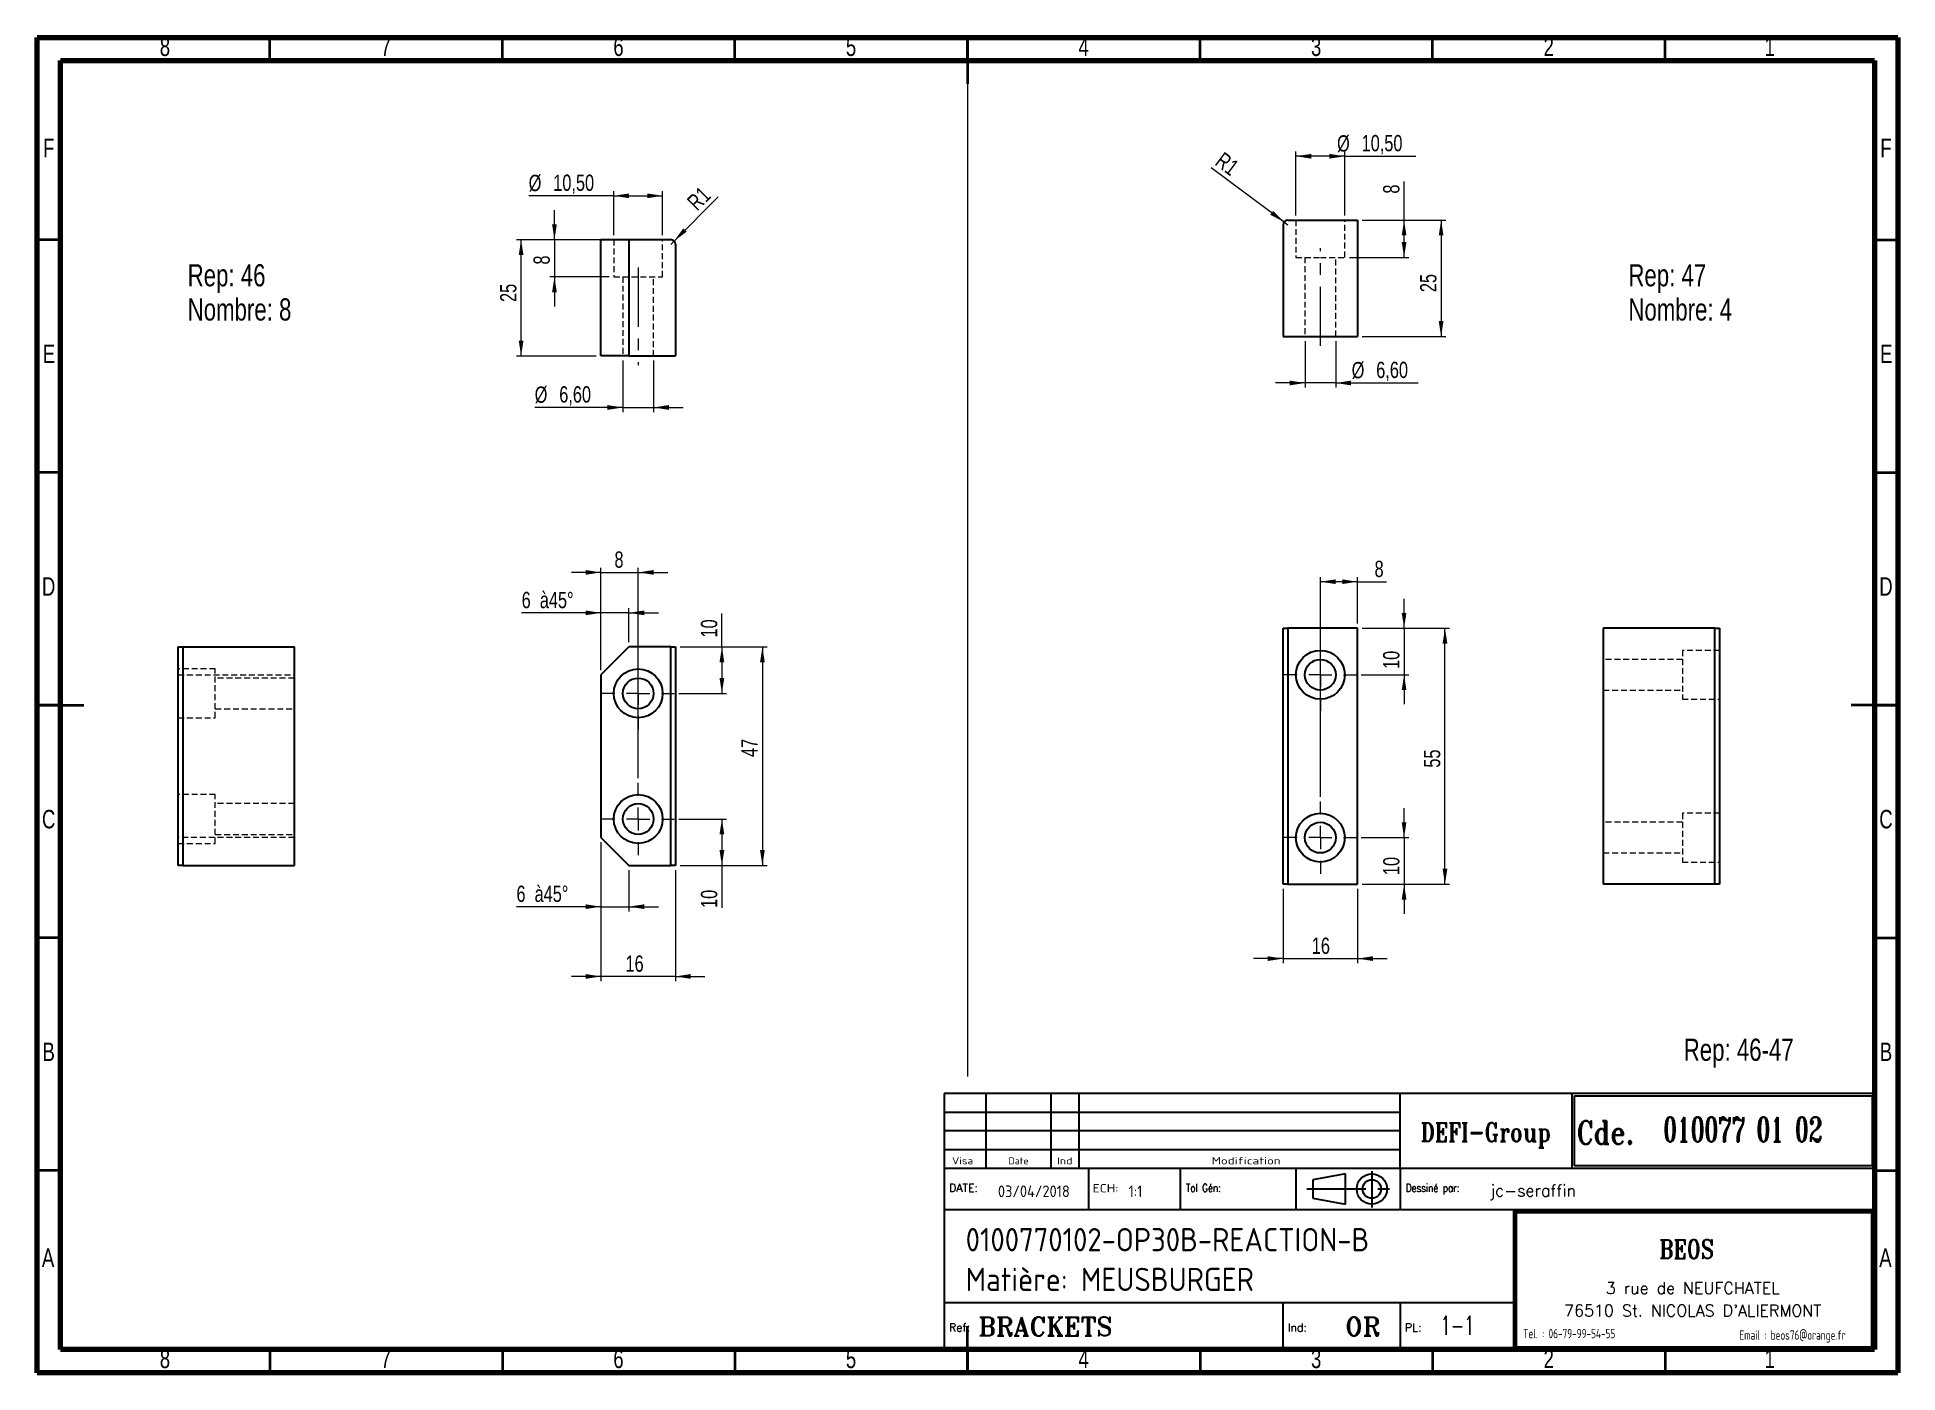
# Model space of a CAD drawing. Header units: millimetres. Extents: x 15 to 415, y 5 to 292.
import ezdxf

# ---------------------------------------------------------------- set-up
doc = ezdxf.new("R2010")
doc.units = ezdxf.units.MM
doc.linetypes.add('CENTERX2', pattern=[20.32, 12.7, -2.54, 2.54, -2.54])
doc.linetypes.add('HIDDEN', pattern=[1.905, 1.27, -0.635])
doc.layers.add('DIMENSIONS', color=176, linetype='Continuous')
doc.styles.add('SLDTEXTSTYLE0', font='TXT', dxfattribs={"width": 0.75})
doc.styles.add('SLDTEXTSTYLE1', font='ISOCP')
doc.styles.add('SLDTEXTSTYLE10', font='ISOCP', dxfattribs={"width": 1.147311})
doc.styles.add('SLDTEXTSTYLE11', font='ISOCP', dxfattribs={"width": 1.385904})
doc.styles.add('SLDTEXTSTYLE12', font='ISOCP', dxfattribs={"width": 1.246461})
doc.styles.add('SLDTEXTSTYLE13', font='ROMAND')
doc.styles.add('SLDTEXTSTYLE2', font='ROMANT', dxfattribs={"width": 0.8})
doc.styles.add('SLDTEXTSTYLE3', font='ISOCP', dxfattribs={"width": 0.8})
doc.styles.add('SLDTEXTSTYLE4', font='ROMANS', dxfattribs={"width": 0.8})
doc.styles.add('SLDTEXTSTYLE5', font='ROMANT')
doc.styles.add('SLDTEXTSTYLE6', font='ROMANS')
doc.styles.add('SLDTEXTSTYLE7', font='ROMANT', dxfattribs={"width": 0.65})
doc.styles.add('SLDTEXTSTYLE8', font='ISOCP', dxfattribs={"width": 1.446157})
doc.styles.add('SLDTEXTSTYLE9', font='ISOCP', dxfattribs={"width": 1.294402})
doc.dimstyles.new('SLDDIMSTYLE0', dxfattribs={"dimtxt": 3.5, "dimasz": 3.302, "dimexe": 0, "dimexo": 0.0625, "dimgap": 0.875, "dimtad": 1, "dimrnd": 1e-09, "dimzin": 12, "dimdsep": 46, "dimtxsty": 'SLDTEXTSTYLE0', "dimsah": 1, "dimcen": 0.09, "dimadec": 0, "dimazin": 3, "dimtfac": 1, "dimtofl": 0, "dimtmove": 0, "dimatfit": 3, "dimfxl": 1, "dimfrac": 2, "dimtolj": 1, "dimtzin": 12, "dimarcsym": 0})
doc.dimstyles.new('SLDDIMSTYLE1', dxfattribs={"dimtxt": 3.5, "dimasz": 3.302, "dimexe": 0, "dimexo": 0.0625, "dimgap": 0.875, "dimtad": 1, "dimrnd": 1e-09, "dimzin": 12, "dimdsep": 46, "dimtxsty": 'SLDTEXTSTYLE0', "dimsah": 1, "dimcen": 0.09, "dimadec": 0, "dimazin": 3, "dimtfac": 1, "dimtmove": 0, "dimatfit": 0, "dimfxl": 1, "dimfrac": 2, "dimtolj": 1, "dimtzin": 12, "dimarcsym": 0})
doc.dimstyles.new('SLDDIMSTYLE2', dxfattribs={"dimtxt": 3.5, "dimasz": 3.302, "dimexe": 0, "dimexo": 0.0625, "dimgap": 0.875, "dimtad": 1, "dimrnd": 1e-09, "dimzin": 12, "dimdsep": 46, "dimtxsty": 'SLDTEXTSTYLE0', "dimsah": 1, "dimcen": 0, "dimadec": 0, "dimazin": 3, "dimtfac": 1, "dimtofl": 0, "dimtmove": 0, "dimatfit": 3, "dimfxl": 1, "dimfrac": 2, "dimtolj": 1, "dimtzin": 12, "dimarcsym": 0})

# ---------------------------------------------------------------- blocks, each defined once
blk = doc.blocks.new('SW_NOTE_0')
at = {"color": 0, "linetype": 'Continuous', "lineweight": 0, "char_height": 4.763, "attachment_point": 1, "style": 'SLDTEXTSTYLE0'}
for s, insert in [('Rep: 47', (0, 6.14)), ('Nombre: 4', (0, -1.21))]:
    blk.add_mtext(s, dxfattribs=dict(at, insert=insert))
blk = doc.blocks.new('SW_NOTE_1')
at = {"color": 0, "linetype": 'Continuous', "lineweight": 0, "char_height": 4.763, "attachment_point": 1, "style": 'SLDTEXTSTYLE0'}
for s, insert in [('Rep: 46', (0, 6.14)), ('Nombre: 8', (0, -1.21))]:
    blk.add_mtext(s, dxfattribs=dict(at, insert=insert))
blk = doc.blocks.new('_D')
at = {"color": 7, "linetype": 'Continuous', "lineweight": 18}
for p, q in [((162.2, 161.01), (162.2, 168.19)), ((153.2, 161.01), (163.2, 161.01)), ((162.2, 161.01), (162.2, 151.01)), ((152.95, 151.01), (163.2, 151.01))]:
    blk.add_line(p, q, dxfattribs=at)
for points in [[(162.2, 161.01), (161.69, 157.71), (162.71, 157.71)], [(162.2, 151.01), (162.71, 154.32), (161.69, 154.32)]]:
    blk.add_solid(points, dxfattribs=at)
at = {"color": 7, "linetype": 'Continuous', "lineweight": 18, "insert": (157.69, 163.02), "char_height": 3.5, "attachment_point": 1, "rotation": 90, "style": 'SLDTEXTSTYLE0'}
blk.add_mtext('10', dxfattribs=at)
blk = doc.blocks.new('_D_1')
at = {"color": 7, "linetype": 'Continuous', "lineweight": 18}
for p, q in [((153.2, 161.01), (171.91, 161.01)), ((170.91, 161.01), (170.91, 114.01)), ((153.2, 114.01), (171.91, 114.01))]:
    blk.add_line(p, q, dxfattribs=at)
for points in [[(170.91, 161.01), (170.4, 157.71), (171.41, 157.71)], [(170.91, 114.01), (171.41, 117.32), (170.4, 117.32)]]:
    blk.add_solid(points, dxfattribs=at)
at = {"color": 7, "linetype": 'Continuous', "lineweight": 18, "insert": (166.39, 137.33), "char_height": 3.5, "attachment_point": 1, "rotation": 90, "style": 'SLDTEXTSTYLE0'}
blk.add_mtext('47', dxfattribs=at)
blk = doc.blocks.new('_D_2')
at = {"color": 7, "linetype": 'Continuous', "lineweight": 18}
for p, q in [((152.95, 124.01), (163.2, 124.01)), ((162.2, 124.01), (162.2, 114.01)), ((153.2, 114.01), (163.2, 114.01)), ((162.2, 114.01), (162.2, 104.9))]:
    blk.add_line(p, q, dxfattribs=at)
for points in [[(162.2, 124.01), (161.69, 120.71), (162.71, 120.71)], [(162.2, 114.01), (162.71, 117.32), (161.69, 117.32)]]:
    blk.add_solid(points, dxfattribs=at)
at = {"color": 7, "linetype": 'Continuous', "lineweight": 18, "insert": (157.69, 104.9), "char_height": 3.5, "attachment_point": 1, "rotation": 90, "style": 'SLDTEXTSTYLE0'}
blk.add_mtext('10', dxfattribs=at)
blk = doc.blocks.new('_D_3')
at = {"color": 7, "linetype": 'Continuous', "lineweight": 18}
for p, q in [((136.2, 168.32), (119.15, 168.32)), ((136.2, 156.01), (136.2, 169.32)), ((142.2, 168.32), (136.2, 168.32)), ((142.2, 162.01), (142.2, 169.32)), ((142.2, 168.32), (148.55, 168.32))]:
    blk.add_line(p, q, dxfattribs=at)
for points in [[(136.2, 168.32), (132.9, 168.83), (132.9, 167.81)], [(142.2, 168.32), (145.5, 167.81), (145.5, 168.83)]]:
    blk.add_solid(points, dxfattribs=at)
at = {"color": 7, "linetype": 'Continuous', "lineweight": 18, "char_height": 3.5, "attachment_point": 1, "style": 'SLDTEXTSTYLE0'}
for s, insert in [('6', (119.15, 172.83)), ('à45°', (123.05, 172.83))]:
    blk.add_mtext(s, dxfattribs=dict(at, insert=insert))
blk = doc.blocks.new('_D_4')
at = {"color": 7, "linetype": 'Continuous', "lineweight": 18}
for p, q in [((136.2, 119.01), (136.2, 104.17)), ((142.2, 113.01), (142.2, 104.17)), ((136.2, 105.17), (118.03, 105.17)), ((136.2, 105.17), (142.2, 105.17)), ((142.2, 105.17), (148.55, 105.17))]:
    blk.add_line(p, q, dxfattribs=at)
for points in [[(136.2, 105.17), (132.9, 105.68), (132.9, 104.67)], [(142.2, 105.17), (145.5, 104.67), (145.5, 105.68)]]:
    blk.add_solid(points, dxfattribs=at)
at = {"color": 7, "linetype": 'Continuous', "lineweight": 18, "char_height": 3.5, "attachment_point": 1, "style": 'SLDTEXTSTYLE0'}
for s, insert in [('6', (118.03, 109.69)), ('à45°', (121.93, 109.69))]:
    blk.add_mtext(s, dxfattribs=dict(at, insert=insert))
blk = doc.blocks.new('_D_5')
at = {"color": 7, "linetype": 'Continuous', "lineweight": 18}
for p, q in [((136.2, 177.01), (129.85, 177.01)), ((136.2, 156.01), (136.2, 178.01)), ((136.2, 177.01), (144.2, 177.01)), ((144.2, 132.76), (144.2, 178.01)), ((144.2, 177.01), (150.55, 177.01))]:
    blk.add_line(p, q, dxfattribs=at)
for points in [[(136.2, 177.01), (132.9, 177.52), (132.9, 176.51)], [(144.2, 177.01), (147.5, 176.51), (147.5, 177.52)]]:
    blk.add_solid(points, dxfattribs=at)
at = {"color": 7, "linetype": 'Continuous', "lineweight": 18, "insert": (139.1, 181.52), "char_height": 3.5, "attachment_point": 1, "style": 'SLDTEXTSTYLE0'}
blk.add_mtext('8', dxfattribs=at)
blk = doc.blocks.new('_D_6')
at = {"color": 7, "linetype": 'Continuous', "lineweight": 18}
for p, q in [((136.2, 119.01), (136.2, 89.18)), ((152.2, 113.01), (152.2, 89.18)), ((136.2, 90.18), (129.85, 90.18)), ((152.2, 90.18), (136.2, 90.18)), ((152.2, 90.18), (158.55, 90.18))]:
    blk.add_line(p, q, dxfattribs=at)
for points in [[(136.2, 90.18), (132.9, 90.69), (132.9, 89.67)], [(152.2, 90.18), (155.5, 89.67), (155.5, 90.69)]]:
    blk.add_solid(points, dxfattribs=at)
at = {"color": 7, "linetype": 'Continuous', "lineweight": 18, "insert": (141.48, 94.69), "char_height": 3.5, "attachment_point": 1, "style": 'SLDTEXTSTYLE0'}
blk.add_mtext('16', dxfattribs=at)
blk = doc.blocks.new('SW_CENTERMARKSYMBOL_0')
at = {"color": 0, "linetype": 'Continuous', "lineweight": 0}
for p, q in [((0, 5), (0, 7.75)), ((-5, 0), (-7.75, 0)), ((0, 0), (-2.5, 0)), ((0, 0), (0, 2.5)), ((0, 0), (0, -2.5)), ((0, 0), (2.5, 0)), ((5, 0), (7.75, 0)), ((0, -5), (0, -7.75))]:
    blk.add_line(p, q, dxfattribs=at)
blk = doc.blocks.new('SW_CENTERMARKSYMBOL_1')
at = {"color": 0, "linetype": 'Continuous', "lineweight": 0}
for p, q in [((0, 5), (0, 7.75)), ((-5, 0), (-7.75, 0)), ((0, 0), (-2.5, 0)), ((0, 0), (0, 2.5)), ((0, 0), (0, -2.5)), ((0, 0), (2.5, 0)), ((5, 0), (7.75, 0)), ((0, -5), (0, -7.75))]:
    blk.add_line(p, q, dxfattribs=at)
blk = doc.blocks.new('_D_7')
at = {"color": 7, "linetype": 'Continuous', "lineweight": 18}
for q in [(161.39, 257.71), (151.2, 247.52)]:
    blk.add_line((151.91, 248.23), q, dxfattribs=at)
blk.add_solid([(151.91, 248.23), (154.6, 250.21), (153.89, 250.93)], dxfattribs=at)
at = {"color": 7, "linetype": 'Continuous', "lineweight": 18, "insert": (154.42, 257.02), "char_height": 3.5, "attachment_point": 1, "rotation": 45, "style": 'SLDTEXTSTYLE0'}
blk.add_mtext('R1', dxfattribs=at)
blk = doc.blocks.new('_D_8')
at = {"color": 7, "linetype": 'Continuous', "lineweight": 18}
for p, q in [((126.2, 248.52), (126.2, 254.87)), ((137.95, 248.52), (125.2, 248.52)), ((126.2, 248.52), (126.2, 240.52)), ((137.95, 240.52), (125.2, 240.52)), ((126.2, 240.52), (126.2, 234.17))]:
    blk.add_line(p, q, dxfattribs=at)
for points in [[(126.2, 248.52), (126.71, 251.83), (125.69, 251.83)], [(126.2, 240.52), (125.69, 237.22), (126.71, 237.22)]]:
    blk.add_solid(points, dxfattribs=at)
at = {"color": 7, "linetype": 'Continuous', "lineweight": 18, "insert": (121.69, 243.17), "char_height": 3.5, "attachment_point": 1, "rotation": 90, "style": 'SLDTEXTSTYLE0'}
blk.add_mtext('8', dxfattribs=at)
blk = doc.blocks.new('_D_9')
at = {"color": 7, "linetype": 'Continuous', "lineweight": 18}
for p, q in [((138.95, 257.95), (120.66, 257.95)), ((138.95, 249.52), (138.95, 258.95)), ((138.95, 257.95), (149.45, 257.95)), ((149.45, 249.52), (149.45, 258.95))]:
    blk.add_line(p, q, dxfattribs=at)
for points in [[(138.95, 257.95), (142.25, 257.44), (142.25, 258.46)], [(149.45, 257.95), (146.15, 258.46), (146.15, 257.44)]]:
    blk.add_solid(points, dxfattribs=at)
at = {"color": 7, "linetype": 'Continuous', "lineweight": 18, "char_height": 3.5, "attachment_point": 1, "style": 'SLDTEXTSTYLE0'}
for s, insert in [('%%c', (120.66, 262.46)), ('10,50', (125.94, 262.51))]:
    blk.add_mtext(s, dxfattribs=dict(at, insert=insert))
blk = doc.blocks.new('_D_10')
at = {"color": 7, "linetype": 'Continuous', "lineweight": 18}
for p, q in [((140.9, 222.52), (140.9, 211.46)), ((147.5, 222.52), (147.5, 211.46)), ((140.9, 212.46), (121.95, 212.46)), ((140.9, 212.46), (147.5, 212.46)), ((147.5, 212.46), (153.85, 212.46))]:
    blk.add_line(p, q, dxfattribs=at)
for points in [[(140.9, 212.46), (137.6, 212.97), (137.6, 211.95)], [(147.5, 212.46), (150.8, 211.95), (150.8, 212.97)]]:
    blk.add_solid(points, dxfattribs=at)
at = {"color": 7, "linetype": 'Continuous', "lineweight": 18, "char_height": 3.5, "attachment_point": 1, "style": 'SLDTEXTSTYLE0'}
for s, insert in [('%%c', (121.95, 216.97)), ('6,60', (127.23, 217.02))]:
    blk.add_mtext(s, dxfattribs=dict(at, insert=insert))
blk = doc.blocks.new('_D_11')
at = {"color": 7, "linetype": 'Continuous', "lineweight": 18}
for p, q in [((135.2, 248.52), (118.03, 248.52)), ((119.03, 223.52), (119.03, 248.52)), ((135.2, 223.52), (118.03, 223.52))]:
    blk.add_line(p, q, dxfattribs=at)
for points in [[(119.03, 248.52), (118.52, 245.22), (119.54, 245.22)], [(119.03, 223.52), (119.54, 226.83), (118.52, 226.83)]]:
    blk.add_solid(points, dxfattribs=at)
at = {"color": 7, "linetype": 'Continuous', "lineweight": 18, "insert": (114.52, 235.13), "char_height": 3.5, "attachment_point": 1, "rotation": 90, "style": 'SLDTEXTSTYLE0'}
blk.add_mtext('25', dxfattribs=at)
blk = doc.blocks.new('_D_12')
at = {"color": 7, "linetype": 'Continuous', "lineweight": 18}
for p, q in [((299.86, 165.01), (318.65, 165.01)), ((317.65, 110.01), (317.65, 165.01)), ((299.86, 110.01), (318.65, 110.01))]:
    blk.add_line(p, q, dxfattribs=at)
for points in [[(317.65, 165.01), (317.14, 161.71), (318.16, 161.71)], [(317.65, 110.01), (318.16, 113.32), (317.14, 113.32)]]:
    blk.add_solid(points, dxfattribs=at)
at = {"color": 7, "linetype": 'Continuous', "lineweight": 18, "insert": (313.14, 135.05), "char_height": 3.5, "attachment_point": 1, "rotation": 90, "style": 'SLDTEXTSTYLE0'}
blk.add_mtext('55', dxfattribs=at)
blk = doc.blocks.new('_D_13')
at = {"color": 7, "linetype": 'Continuous', "lineweight": 18}
for p, q in [((308.86, 165.01), (308.86, 171.36)), ((299.86, 165.01), (309.86, 165.01)), ((308.86, 165.01), (308.86, 155.01)), ((299.61, 155.01), (309.86, 155.01)), ((308.86, 155.01), (308.86, 148.66))]:
    blk.add_line(p, q, dxfattribs=at)
for points in [[(308.86, 165.01), (309.37, 168.32), (308.35, 168.32)], [(308.86, 155.01), (308.35, 151.71), (309.37, 151.71)]]:
    blk.add_solid(points, dxfattribs=at)
at = {"color": 7, "linetype": 'Continuous', "lineweight": 18, "insert": (304.35, 156.26), "char_height": 3.5, "attachment_point": 1, "rotation": 90, "style": 'SLDTEXTSTYLE0'}
blk.add_mtext('10', dxfattribs=at)
blk = doc.blocks.new('_D_14')
at = {"color": 7, "linetype": 'Continuous', "lineweight": 18}
for p, q in [((308.86, 120.01), (308.86, 126.36)), ((299.61, 120.01), (309.86, 120.01)), ((308.86, 120.01), (308.86, 110.01)), ((299.86, 110.01), (309.86, 110.01)), ((308.86, 110.01), (308.86, 103.66))]:
    blk.add_line(p, q, dxfattribs=at)
for points in [[(308.86, 120.01), (309.37, 123.32), (308.35, 123.32)], [(308.86, 110.01), (308.35, 106.71), (309.37, 106.71)]]:
    blk.add_solid(points, dxfattribs=at)
at = {"color": 7, "linetype": 'Continuous', "lineweight": 18, "insert": (304.35, 111.96), "char_height": 3.5, "attachment_point": 1, "rotation": 90, "style": 'SLDTEXTSTYLE0'}
blk.add_mtext('10', dxfattribs=at)
blk = doc.blocks.new('_D_15')
at = {"color": 7, "linetype": 'Continuous', "lineweight": 18}
for p, q in [((290.86, 128.76), (290.86, 176.01)), ((298.86, 166.01), (298.86, 176.01)), ((298.86, 175.01), (290.86, 175.01)), ((298.86, 175.01), (305.09, 175.01))]:
    blk.add_line(p, q, dxfattribs=at)
for points in [[(290.86, 175.01), (294.16, 174.51), (294.16, 175.52)], [(298.86, 175.01), (295.56, 175.52), (295.56, 174.51)]]:
    blk.add_solid(points, dxfattribs=at)
at = {"color": 7, "linetype": 'Continuous', "lineweight": 18, "insert": (302.51, 179.52), "char_height": 3.5, "attachment_point": 1, "style": 'SLDTEXTSTYLE0'}
blk.add_mtext('8', dxfattribs=at)
blk = doc.blocks.new('_D_16')
at = {"color": 7, "linetype": 'Continuous', "lineweight": 18}
for p, q in [((282.86, 109.01), (282.86, 93.01)), ((298.86, 109.01), (298.86, 93.01)), ((282.86, 94.01), (276.51, 94.01)), ((282.86, 94.01), (298.86, 94.01)), ((298.86, 94.01), (305.21, 94.01))]:
    blk.add_line(p, q, dxfattribs=at)
for points in [[(282.86, 94.01), (279.56, 94.52), (279.56, 93.51)], [(298.86, 94.01), (302.16, 93.51), (302.16, 94.52)]]:
    blk.add_solid(points, dxfattribs=at)
at = {"color": 7, "linetype": 'Continuous', "lineweight": 18, "insert": (289.02, 98.52), "char_height": 3.5, "attachment_point": 1, "style": 'SLDTEXTSTYLE0'}
blk.add_mtext('16', dxfattribs=at)
blk = doc.blocks.new('SW_CENTERMARKSYMBOL_2')
at = {"color": 0, "linetype": 'Continuous', "lineweight": 0}
for p, q in [((0, 5), (0, 7.75)), ((-5, 0), (-7.75, 0)), ((0, 0), (-2.5, 0)), ((0, 0), (0, 2.5)), ((0, 0), (0, -2.5)), ((0, 0), (2.5, 0)), ((5, 0), (7.75, 0)), ((0, -5), (0, -7.75))]:
    blk.add_line(p, q, dxfattribs=at)
blk = doc.blocks.new('SW_CENTERMARKSYMBOL_3')
at = {"color": 0, "linetype": 'Continuous', "lineweight": 0}
for p, q in [((0, 5), (0, 7.75)), ((-5, 0), (-7.75, 0)), ((0, 0), (-2.5, 0)), ((0, 0), (0, 2.5)), ((0, 0), (0, -2.5)), ((0, 0), (2.5, 0)), ((5, 0), (7.75, 0)), ((0, -5), (0, -7.75))]:
    blk.add_line(p, q, dxfattribs=at)
blk = doc.blocks.new('_D_17')
at = {"color": 7, "linetype": 'Continuous', "lineweight": 18}
for q in [(267.4, 263.97), (283.86, 251.72)]:
    blk.add_line((283.06, 252.32), q, dxfattribs=at)
blk.add_solid([(283.06, 252.32), (280.71, 254.7), (280.1, 253.88)], dxfattribs=at)
at = {"color": 7, "linetype": 'Continuous', "lineweight": 18, "insert": (270.08, 267.56), "char_height": 3.5, "attachment_point": 1, "rotation": 323.3375, "style": 'SLDTEXTSTYLE0'}
blk.add_mtext('R1', dxfattribs=at)
blk = doc.blocks.new('_D_18')
at = {"color": 7, "linetype": 'Continuous', "lineweight": 18}
for p, q in [((308.86, 252.72), (308.86, 261)), ((299.86, 252.72), (309.86, 252.72)), ((308.86, 244.72), (308.86, 252.72)), ((297.11, 244.72), (309.86, 244.72))]:
    blk.add_line(p, q, dxfattribs=at)
for points in [[(308.86, 252.72), (308.35, 249.42), (309.37, 249.42)], [(308.86, 244.72), (309.37, 248.02), (308.35, 248.02)]]:
    blk.add_solid(points, dxfattribs=at)
at = {"color": 7, "linetype": 'Continuous', "lineweight": 18, "insert": (304.35, 258.42), "char_height": 3.5, "attachment_point": 1, "rotation": 90, "style": 'SLDTEXTSTYLE0'}
blk.add_mtext('8', dxfattribs=at)
blk = doc.blocks.new('_D_19')
at = {"color": 7, "linetype": 'Continuous', "lineweight": 18}
for p, q in [((299.86, 252.72), (317.82, 252.72)), ((316.82, 252.72), (316.82, 227.72)), ((299.86, 227.72), (317.82, 227.72))]:
    blk.add_line(p, q, dxfattribs=at)
for points in [[(316.82, 252.72), (316.31, 249.42), (317.33, 249.42)], [(316.82, 227.72), (317.33, 231.02), (316.31, 231.02)]]:
    blk.add_solid(points, dxfattribs=at)
at = {"color": 7, "linetype": 'Continuous', "lineweight": 18, "insert": (312.31, 237.25), "char_height": 3.5, "attachment_point": 1, "rotation": 90, "style": 'SLDTEXTSTYLE0'}
blk.add_mtext('25', dxfattribs=at)
blk = doc.blocks.new('_D_20')
at = {"color": 7, "linetype": 'Continuous', "lineweight": 18}
for p, q in [((285.61, 253.72), (285.61, 267.45)), ((296.11, 266.45), (285.61, 266.45)), ((296.11, 253.72), (296.11, 267.45)), ((296.11, 266.45), (311.37, 266.45))]:
    blk.add_line(p, q, dxfattribs=at)
for points in [[(285.61, 266.45), (288.91, 265.94), (288.91, 266.96)], [(296.11, 266.45), (292.81, 266.96), (292.81, 265.94)]]:
    blk.add_solid(points, dxfattribs=at)
at = {"color": 7, "linetype": 'Continuous', "lineweight": 18, "char_height": 3.5, "attachment_point": 1, "style": 'SLDTEXTSTYLE0'}
for s, insert in [('%%c', (294.45, 270.96)), ('10,50', (299.73, 271.02))]:
    blk.add_mtext(s, dxfattribs=dict(at, insert=insert))
blk = doc.blocks.new('_D_21')
at = {"color": 7, "linetype": 'Continuous', "lineweight": 18}
for p, q in [((287.56, 226.72), (287.56, 216.72)), ((294.16, 226.72), (294.16, 216.72)), ((287.56, 217.72), (281.21, 217.72)), ((294.16, 217.72), (287.56, 217.72)), ((294.16, 217.72), (311.92, 217.72))]:
    blk.add_line(p, q, dxfattribs=at)
for points in [[(287.56, 217.72), (284.26, 218.23), (284.26, 217.21)], [(294.16, 217.72), (297.46, 217.21), (297.46, 218.23)]]:
    blk.add_solid(points, dxfattribs=at)
at = {"color": 7, "linetype": 'Continuous', "lineweight": 18, "char_height": 3.5, "attachment_point": 1, "style": 'SLDTEXTSTYLE0'}
for s, insert in [('%%c', (297.59, 222.23)), ('6,60', (302.87, 222.29))]:
    blk.add_mtext(s, dxfattribs=dict(at, insert=insert))

msp = doc.modelspace()

# ---------------------------------------------------------------- linework, layer by layer
at = {"color": 7, "linetype": 'Continuous', "lineweight": 70}
for p, q in [((15, 5), (15, 292)), ((15, 292), (415, 292)), ((415, 292), (415, 5)), ((20, 10), (20, 287)), ((20, 287), (410, 287)), ((410, 287), (410, 10)), ((410, 10), (20, 10)), ((415, 5), (15, 5))]:
    msp.add_line(p, q, dxfattribs=at)
at = {"color": 7, "linetype": 'Continuous', "lineweight": 35}
for p, q in [((65, 287), (65, 292)), ((115, 287), (115, 292)), ((165, 287), (165, 292)), ((215, 292), (215, 282)), ((215, 287), (215, 292)), ((265, 287), (265, 292)), ((315, 287), (315, 292)), ((365, 287), (365, 292)), ((20, 248.5), (15, 248.5)), ((410, 248.5), (415, 248.5)), ((20, 198.5), (15, 198.5)), ((410, 198.5), (415, 198.5)), ((15, 148.5), (25, 148.5)), ((20, 148.5), (15, 148.5)), ((415, 148.5), (405, 148.5)), ((410, 148.5), (415, 148.5)), ((20, 98.5), (15, 98.5)), ((410, 98.5), (415, 98.5)), ((20, 48.5), (15, 48.5)), ((410, 48.5), (415, 48.5)), ((215, 5), (215, 15)), ((65, 10), (65, 5)), ((115, 10), (115, 5)), ((165, 10), (165, 5)), ((215, 10), (215, 5)), ((265, 10), (265, 5)), ((315, 10), (315, 5)), ((365, 10), (365, 5))]:
    msp.add_line(p, q, dxfattribs=at)
at = {"color": 7, "linetype": 'Continuous', "lineweight": 18}
msp.add_line((215, 282), (215, 68.654), dxfattribs=at)
at = {"color": 7, "linetype": 'Continuous', "lineweight": 25}
for p, q in [((283.858, 252.721), (298.858, 252.721)), ((298.858, 252.721), (298.858, 227.721)), ((136.203, 223.524), (136.203, 248.524)), ((136.203, 248.524), (142.203, 248.524)), ((142.203, 248.524), (142.203, 223.524)), ((142.203, 248.524), (151.203, 248.524)), ((282.858, 251.721), (282.858, 227.721)), ((152.203, 247.524), (152.203, 223.524)), ((282.858, 227.721), (298.858, 227.721)), ((142.203, 223.524), (136.203, 223.524)), ((142.203, 223.524), (152.203, 223.524)), ((282.858, 110.013), (282.858, 165.013)), ((282.858, 165.013), (283.858, 165.013)), ((283.858, 165.013), (283.858, 110.013)), ((298.858, 165.013), (283.858, 165.013)), ((298.858, 110.013), (298.858, 165.013)), ((351.686, 165.013), (351.686, 110.013)), ((375.686, 165.013), (351.686, 165.013)), ((375.686, 110.013), (375.686, 165.013)), ((375.686, 165.013), (376.686, 165.013)), ((376.686, 165.013), (376.686, 110.013)), ((45.289, 114.013), (45.289, 161.013)), ((45.289, 161.013), (46.289, 161.013)), ((46.289, 161.013), (46.289, 114.013)), ((46.289, 161.013), (70.289, 161.013)), ((70.289, 114.013), (70.289, 161.013)), ((142.203, 161.013), (136.203, 155.013)), ((151.203, 161.013), (142.203, 161.013)), ((151.203, 114.013), (151.203, 161.013)), ((151.203, 161.013), (152.203, 161.013)), ((152.203, 161.013), (152.203, 114.013)), ((136.203, 155.013), (136.203, 120.013)), ((136.203, 120.013), (142.203, 114.013)), ((46.289, 114.013), (45.289, 114.013)), ((46.289, 114.013), (70.289, 114.013)), ((142.203, 114.013), (151.203, 114.013)), ((152.203, 114.013), (151.203, 114.013)), ((283.858, 110.013), (282.858, 110.013)), ((283.858, 110.013), (298.858, 110.013)), ((375.686, 110.013), (351.686, 110.013)), ((376.686, 110.013), (375.686, 110.013))]:
    msp.add_line(p, q, dxfattribs=at)
at = {"color": 7, "linetype": 'HIDDEN', "lineweight": 18}
for p, q in [((285.608, 252.721), (285.608, 244.721)), ((296.108, 244.721), (296.108, 252.721)), ((138.953, 248.524), (138.953, 240.524)), ((149.453, 240.524), (149.453, 248.524)), ((285.608, 244.721), (290.858, 244.721)), ((287.558, 244.721), (287.558, 227.721)), ((290.858, 244.721), (296.108, 244.721)), ((294.158, 227.721), (294.158, 244.721)), ((138.953, 240.524), (149.453, 240.524)), ((140.903, 240.524), (140.903, 223.524)), ((147.503, 223.524), (147.503, 240.524)), ((368.686, 160.263), (368.686, 149.763)), ((376.686, 160.263), (368.686, 160.263)), ((53.289, 156.263), (45.289, 156.263)), ((53.289, 145.763), (53.289, 156.263)), ((368.686, 158.313), (351.686, 158.313)), ((45.289, 155.013), (70.289, 155.013)), ((70.289, 154.313), (53.289, 154.313)), ((351.686, 151.713), (368.686, 151.713)), ((368.686, 149.763), (376.686, 149.763)), ((45.289, 145.763), (53.289, 145.763)), ((53.289, 147.713), (70.289, 147.713)), ((53.289, 129.263), (45.289, 129.263)), ((53.289, 118.763), (53.289, 129.263)), ((70.289, 127.313), (53.289, 127.313)), ((368.686, 125.263), (368.686, 114.763)), ((376.686, 125.263), (368.686, 125.263)), ((70.289, 120.013), (45.289, 120.013)), ((53.289, 120.713), (70.289, 120.713)), ((368.686, 123.313), (351.686, 123.313)), ((45.289, 118.763), (53.289, 118.763)), ((351.686, 116.713), (368.686, 116.713)), ((368.686, 114.763), (376.686, 114.763))]:
    msp.add_line(p, q, dxfattribs=at)
at = {"color": 7, "linetype": 'CENTERX2', "lineweight": 18}
for p, q in [((290.858, 225.721), (290.858, 246.721)), ((144.203, 242.524), (144.203, 221.524))]:
    msp.add_line(p, q, dxfattribs=at)
at = {"color": 7, "linetype": 'Continuous', "lineweight": 25}
for centre, radius in [((290.858, 155.013), 5.25), ((144.203, 151.013), 5.25), ((290.858, 155.013), 3.3), ((144.203, 151.013), 3.3), ((144.203, 124.013), 5.25), ((144.203, 124.013), 3.3), ((290.858, 120.013), 5.25), ((290.858, 120.013), 3.3)]:
    msp.add_circle(centre, radius, dxfattribs=at)
for centre, start, end in [((283.858, 251.721), 90, 180), ((151.203, 247.524), 0, 90)]:
    msp.add_arc(centre, 1, start, end, dxfattribs=at)
at = {"layer": 'DIMENSIONS', "color": 3}
for p, q in [((308, 65), (210, 65)), ((219, 49), (219, 65)), ((233, 49), (233, 65)), ((239, 49), (239, 65)), ((210, 61), (308, 61)), ((308, 57), (210, 57)), ((210, 53), (308, 53))]:
    msp.add_line(p, q, dxfattribs=at)
at = {"layer": 'DIMENSIONS', "color": 6}
for p, q in [((210, 65), (210, 10)), ((410, 10), (410, 65)), ((410, 40), (332.384, 40)), ((332.384, 40), (332.384, 10)), ((409.8, 39.8), (332.584, 39.8)), ((332.584, 39.8), (332.584, 10.2)), ((409.6, 39.6), (332.784, 39.6)), ((332.784, 39.6), (332.784, 10.4)), ((409.4, 39.4), (332.984, 39.4)), ((332.984, 39.4), (332.984, 10.6)), ((409.4, 10.6), (409.4, 39.4)), ((409.6, 10.4), (409.6, 39.6)), ((409.8, 10.2), (409.8, 39.8)), ((210, 10), (410, 10)), ((332.584, 10.2), (409.8, 10.2)), ((332.784, 10.4), (409.6, 10.4)), ((332.984, 10.6), (409.4, 10.6))]:
    msp.add_line(p, q, dxfattribs=at)
at = {"layer": 'DIMENSIONS', "color": 1}
for p, q in [((410, 65), (308, 65)), ((308, 49), (308, 65)), ((345, 49), (345, 65)), ((345.5, 49.5), (345.5, 64.5)), ((345.5, 64.5), (409.5, 64.5)), ((409.5, 64.5), (409.5, 49.5)), ((210, 49), (410, 49)), ((241, 49), (241, 40)), ((260.731, 49), (260.731, 40)), ((285.62, 49), (285.62, 40)), ((308, 49), (308, 40)), ((409.5, 49.5), (345.5, 49.5)), ((332.384, 40), (210, 40)), ((332.384, 20), (210, 20)), ((282.792, 20), (282.792, 10)), ((308, 20), (308, 10))]:
    msp.add_line(p, q, dxfattribs=at)
at = {"layer": 'DIMENSIONS'}
for p, q in [((345.5, 49.5), (345.5, 64.5)), ((345.5, 64.5), (409.5, 64.5)), ((409.5, 64.5), (409.5, 49.5)), ((409.5, 49.5), (345.5, 49.5))]:
    msp.add_line(p, q, dxfattribs=at)
at = {"layer": 'DIMENSIONS', "color": 3, "linetype": 'CENTERX2'}
for p, q in [((301.934, 48.348), (301.934, 40.513)), ((287.946, 44.5), (306.201, 44.5))]:
    msp.add_line(p, q, dxfattribs=at)
at = {"layer": 'DIMENSIONS', "color": 7}
for p, q in [((296.244, 47.75), (289.244, 46.5)), ((289.244, 46.5), (289.244, 42.5)), ((296.244, 41.25), (296.244, 47.75)), ((289.244, 42.5), (296.244, 41.25))]:
    msp.add_line(p, q, dxfattribs=at)
for radius in [3.25, 2]:
    msp.add_circle((301.934, 44.5), radius, dxfattribs=at)

# ---------------------------------------------------------------- block references
at = {"color": 7, "linetype": 'Continuous', "lineweight": 0}
for name, p in [('SW_NOTE_1', (47.347, 237.115)), ('SW_NOTE_0', (357.081, 237.115)), ('SW_CENTERMARKSYMBOL_3', (290.858, 155.013)), ('SW_CENTERMARKSYMBOL_0', (144.203, 151.013)), ('SW_CENTERMARKSYMBOL_1', (144.203, 124.013)), ('SW_CENTERMARKSYMBOL_2', (290.858, 120.013))]:
    msp.add_blockref(name, p, dxfattribs=at)

# ---------------------------------------------------------------- texts
at = {"color": 7, "linetype": 'Continuous', "lineweight": 0, "style": 'SLDTEXTSTYLE0'}
for s, insert, char_height, attachment_point in [('8', (42.46, 291.973), 3.969, 2), ('6', (139.96, 291.973), 3.969, 2), ('3', (289.96, 291.973), 3.969, 2), ('2', (339.96, 291.973), 3.969, 2), ('7', (89.96, 291.973), 3.969, 2), ('5', (189.96, 291.973), 3.969, 2), ('4', (239.96, 291.973), 3.969, 2), ('1', (387.46, 291.973), 3.969, 2), ('F', (17.458, 270.223), 3.969, 2), ('F', (412.458, 270.223), 3.969, 2), ('E', (17.508, 225.973), 3.969, 2), ('E', (412.508, 225.973), 3.969, 2), ('D', (17.453, 175.973), 3.969, 2), ('D', (412.453, 175.973), 3.969, 2), ('C', (17.459, 125.973), 3.969, 2), ('C', (412.459, 125.973), 3.969, 2), ('Rep: 46-47', (368.983, 76.807), 4.7625, 1), ('B', (17.471, 75.973), 3.969, 2), ('B', (412.471, 75.973), 3.969, 2), ('A', (17.34, 31.723), 3.969, 2), ('A', (412.34, 31.723), 3.969, 2), ('8', (42.46, 9.973), 3.969, 2), ('7', (89.96, 9.973), 3.969, 2), ('6', (139.96, 9.973), 3.969, 2), ('5', (189.96, 9.973), 3.969, 2), ('4', (239.96, 9.973), 3.969, 2), ('3', (289.96, 9.973), 3.969, 2), ('2', (339.96, 9.973), 3.969, 2), ('1', (387.46, 9.973), 3.969, 2)]:
    msp.add_mtext(s, dxfattribs=dict(at, insert=insert, char_height=char_height, attachment_point=attachment_point))
at = {"layer": 'DIMENSIONS'}
for s, insert, char_height, attachment_point, style in [('DEFI-Group', (326.42, 58.701), 4, 2, 'SLDTEXTSTYLE2'), ('Cde.', (346, 59.126), 5, 1, 'SLDTEXTSTYLE2'), ('010077 01 02', (364.594, 59.94), 5.29167, 1, 'SLDTEXTSTYLE7'), ('Visa', (211.655, 51.348), 1.5671, 1, 'SLDTEXTSTYLE12'), ('Date', (223.824, 51.283), 1.4924, 1, 'SLDTEXTSTYLE10'), ('Ind', (234.254, 51.283), 1.4924, 1, 'SLDTEXTSTYLE11'), ('Modification', (267.489, 51.348), 1.56705, 1, 'SLDTEXTSTYLE8'), ('DATE:', (211.034, 45.598), 1.7277, 1, 'SLDTEXTSTYLE6'), ('03/04/2018', (221.533, 45.253), 2.5, 1, 'SLDTEXTSTYLE1'), ('ECH:', (241.911, 45.56), 1.8141, 1, 'SLDTEXTSTYLE9'), ('1:1', (249.62, 45.24), 2.5, 1, 'SLDTEXTSTYLE1'), ('Tol Gén:', (261.952, 45.598), 1.7277, 1, 'SLDTEXTSTYLE4'), ('Dessiné par:', (309.221, 45.598), 1.72768, 1, 'SLDTEXTSTYLE4'), ('jc-seraffin', (327.355, 45.42), 2.5, 1, 'SLDTEXTSTYLE5'), ('0100770102-OP30B-REACTION-B', (214.603, 36.107), 5, 1, 'SLDTEXTSTYLE1'), ('BEOS', (369.571, 33.595), 4, 2, 'SLDTEXTSTYLE2'), ('Matière: MEUSBURGER', (214.603, 27.564), 5, 1, 'SLDTEXTSTYLE1'), ('3 rue de NEUFCHATEL', (370.909, 24.448), 2.5, 2, 'SLDTEXTSTYLE13'), ('BRACKETS', (217.337, 16.951), 4, 1, 'SLDTEXTSTYLE5'), ('OR', (296.194, 16.951), 4, 1, 'SLDTEXTSTYLE5'), ('1-1', (316.651, 17.173), 4, 1, 'SLDTEXTSTYLE7'), ("76510 St. NICOLAS D'ALIERMONT", (370.903, 19.623), 2.5, 2, 'SLDTEXTSTYLE13'), ('Ref:', (211.034, 15.598), 1.7277, 1, 'SLDTEXTSTYLE6'), ('Ind:', (283.826, 15.598), 1.7277, 1, 'SLDTEXTSTYLE6'), ('PL:', (309.034, 15.598), 1.7277, 1, 'SLDTEXTSTYLE6'), ('Tel. : 06-79-99-54-55', (344.36, 14.429), 2, 2, 'SLDTEXTSTYLE3'), ('Email : beos76@orange.fr', (392.372, 14.097), 2, 2, 'SLDTEXTSTYLE3')]:
    msp.add_mtext(s, dxfattribs=dict(at, insert=insert, char_height=char_height, attachment_point=attachment_point, style=style))

# ---------------------------------------------------------------- dimensions: what is measured, and where the dimension line sits
at = {"color": 7, "linetype": 'Continuous', "lineweight": 18}
for base, p1, p2, text, dimstyle, picture, middle in [((285.608, 266.452), (296.108, 252.721), (285.608, 252.721), '%%c<>', 'SLDDIMSTYLE0', '_D_20', (302.909, 266.452)), ((149.453, 257.95), (138.953, 248.524), (149.453, 248.524), '%%c<>', 'SLDDIMSTYLE0', '_D_9', (129.115, 257.95)), ((287.558, 217.721), (294.158, 227.721), (287.558, 227.721), '%%c<>', 'SLDDIMSTYLE1', '_D_21', (304.755, 217.721)), ((147.503, 212.458), (140.903, 223.524), (147.503, 223.524), '%%c<>', 'SLDDIMSTYLE1', '_D_10', (129.115, 212.458)), ((136.203, 168.323), (142.203, 161.013), (136.203, 155.013), '<> à45°', 'SLDDIMSTYLE1', '_D_3', (126.203, 168.323)), ((142.203, 105.175), (136.203, 120.013), (142.203, 114.013), '<> à45°', 'SLDDIMSTYLE1', '_D_4', (125.082, 105.175))]:
    dim = msp.add_linear_dim(base=base, p1=p1, p2=p2, text=text, dimstyle=dimstyle, dxfattribs=at)
    dim.commit()
    dim.dimension.update_dxf_attribs({"geometry": picture, "text_midpoint": middle, "dimtype": 160})
for center, mpoint, picture, middle in [((283.858, 251.721), (283.056, 252.319), '_D_17', (269.408, 262.477)), ((151.203, 247.524), (151.91, 248.231), '_D_7', (159.693, 256.014))]:
    dim = msp.add_radius_dim(center=center, mpoint=mpoint, dimstyle='SLDDIMSTYLE2', dxfattribs=at)
    dim.commit()
    dim.dimension.update_dxf_attribs({"geometry": picture, "text_midpoint": middle, "dimtype": 164})
for base, p1, p2, dimstyle, picture, middle in [((308.858, 252.721), (296.108, 244.721), (298.858, 252.721), 'SLDDIMSTYLE0', '_D_18', (308.858, 259.709)), ((126.203, 240.524), (138.953, 248.524), (138.953, 240.524), 'SLDDIMSTYLE1', '_D_8', (126.203, 244.463)), ((316.821, 227.721), (298.858, 252.721), (298.858, 227.721), 'SLDDIMSTYLE0', '_D_19', (316.821, 239.836)), ((119.033, 248.524), (136.203, 223.524), (136.203, 248.524), 'SLDDIMSTYLE0', '_D_11', (119.033, 237.712)), ((162.203, 151.013), (152.203, 161.013), (151.953, 151.013), 'SLDDIMSTYLE0', '_D', (162.203, 165.603)), ((308.858, 155.013), (298.858, 165.013), (298.608, 155.013), 'SLDDIMSTYLE1', '_D_13', (308.858, 158.85)), ((317.652, 165.013), (298.858, 110.013), (298.858, 165.013), 'SLDDIMSTYLE0', '_D_12', (317.652, 137.637)), ((170.907, 114.013), (152.203, 161.013), (152.203, 114.013), 'SLDDIMSTYLE0', '_D_1', (170.907, 139.921)), ((162.203, 114.013), (151.953, 124.013), (152.203, 114.013), 'SLDDIMSTYLE0', '_D_2', (162.203, 107.491)), ((308.858, 110.013), (298.608, 120.013), (298.858, 110.013), 'SLDDIMSTYLE1', '_D_14', (308.858, 114.548))]:
    dim = msp.add_linear_dim(base=base, p1=p1, p2=p2, angle=90, dimstyle=dimstyle, dxfattribs=at)
    dim.commit()
    dim.dimension.update_dxf_attribs({"geometry": picture, "text_midpoint": middle, "dimtype": 160})
for base, p1, p2, dimstyle, picture, middle in [((144.203, 177.013), (136.203, 155.013), (144.203, 131.763), 'SLDDIMSTYLE1', '_D_5', (140.39, 177.013)), ((290.858, 175.013), (298.858, 165.013), (290.858, 127.763), 'SLDDIMSTYLE0', '_D_15', (303.799, 175.013)), ((136.203, 90.178), (152.203, 114.013), (136.203, 120.013), 'SLDDIMSTYLE1', '_D_6', (144.068, 90.178)), ((298.858, 94.013), (282.858, 110.013), (298.858, 110.013), 'SLDDIMSTYLE1', '_D_16', (291.609, 94.013))]:
    dim = msp.add_linear_dim(base=base, p1=p1, p2=p2, dimstyle=dimstyle, dxfattribs=at)
    dim.commit()
    dim.dimension.update_dxf_attribs({"geometry": picture, "text_midpoint": middle, "dimtype": 160})

doc.saveas('drawing.dxf')
